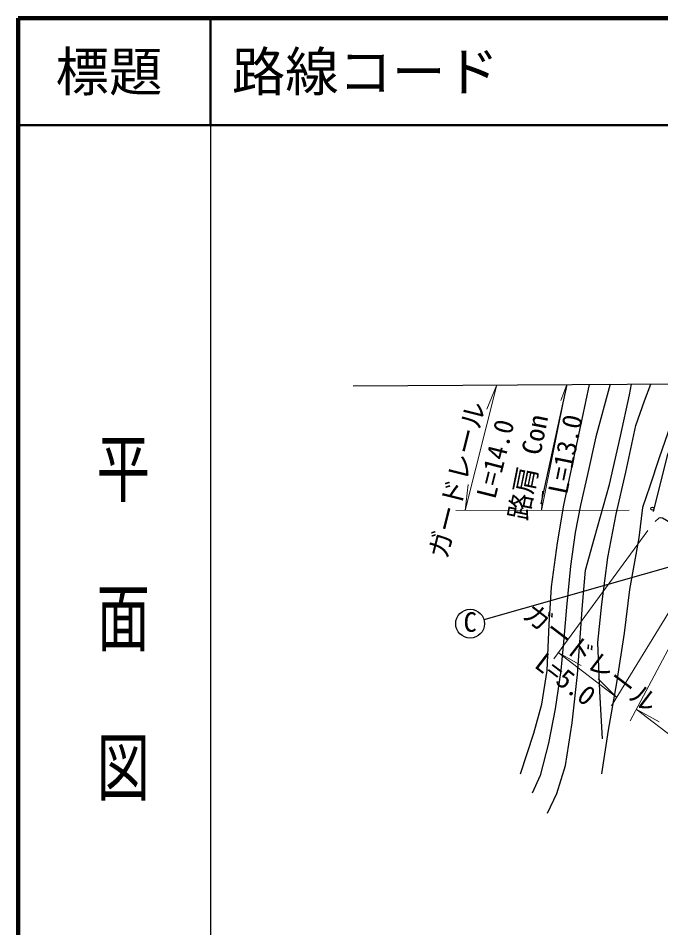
# Model space of a CAD drawing. Units: millimetres at full size, sheet at 1:1000; details may follow other scales. Extents: x 40000 to 680000, y 20000 to 380000.
# Drawn here: x 40000 to 100171, y 294861 to 380000 of the extents above; entities that cross this region are included whole.
import ezdxf
from ezdxf.enums import TextEntityAlignment as Align

# ---------------------------------------------------------------- set-up
doc = ezdxf.new("R2010")
doc.units = ezdxf.units.MM
doc.header["$LTSCALE"] = 1000
for name, color, linetype, lineweight in [('M-BGD', 7, 'Continuous', 25), ('M-BGD-EXST', 7, 'Continuous', 25), ('M-BMK-OTRS', 5, 'Continuous', 25), ('M-STR-HTXT', 7, 'Continuous', 13), ('M-TTL', 2, 'Continuous', 140), ('M-TTL-BAND', 7, 'Continuous', 25), ('M-TTL-LINE', 7, 'Continuous', 50)]:
    doc.layers.add(name, color=color, linetype=linetype, lineweight=lineweight)
doc.layers.add('M-TTL-TXT', color=7, linetype='Continuous')
doc.styles.add('@ＭＳ ゴシック', font='')
doc.styles.add('ＭＳ ゴシック', font='')
doc.styles.get('@ＭＳ ゴシック').set_extended_font_data('@MS Gothic')
doc.styles.get('ＭＳ ゴシック').set_extended_font_data('MS Gothic')

msp = doc.modelspace()

# ---------------------------------------------------------------- linework, layer by layer
at = {"layer": 'M-BGD'}
msp.add_line((88977, 334535), (91407, 345710), dxfattribs=at)
for points in [[(87027, 309283), (88290, 313068), (89041, 315801), (89521, 318929), (89714, 323264), (89931, 326780), (90487, 330905), (91089, 334421), (92800, 342480), (93498, 345722)], [(95419, 345732), (94082, 340815), (93291, 337296), (92663, 334431), (92153, 331875), (91717, 328712), (91348, 324858), (91093, 321944), (90806, 318959), (90281, 315344), (89659, 312150), (88862, 309125), (88113, 307453)], [(89563, 305606), (90439, 307421), (91252, 310064), (91857, 314061), (92364, 318564), (92847, 325062), (93117, 328325), (93950, 331362), (95369, 336368), (96405, 340868), (97239, 344753), (97427, 345744)], [(94697, 312564), (94447, 316971), (94284, 321554), (94637, 325139), (95220, 329511), (95978, 333592), (96883, 337498), (97819, 341886), (98657, 344176), (99228, 345754)], [(102279, 345771), (101077, 341893), (100010, 338859), (99153, 336198), (98455, 334190), (98104, 331357), (97245, 326521), (96752, 322437), (96036, 317782), (95236, 313375), (94605, 309283)], [(103182, 345776), (102033, 342537), (100778, 339038), (99469, 333818)], [(104605, 329985), (104859, 330219), (104864, 330562), (100320, 333202), (100167, 333240), (99975, 333211), (99647, 332878)]]:
    msp.add_lwpolyline(points, dxfattribs=at)
msp.add_circle((99381, 334086), 150, dxfattribs=at)
at = {"layer": 'M-BGD-EXST'}
msp.add_line((104703, 329700), (83614, 323698), dxfattribs=at)
msp.add_circle((82316, 323328), 1350, dxfattribs=at)
at = {"layer": 'M-BMK-OTRS'}
msp.add_line((71356, 345598), (214975, 346401), dxfattribs=at)
at = {"layer": 'M-STR-HTXT'}
for p, q in [((81864, 333911), (84811, 345673)), ((84811, 345673), (83889, 343398)), ((89009, 333931), (91385, 345710)), ((91385, 345710), (90808, 344212)), ((81864, 333911), (82124, 336352)), ((89009, 333931), (89096, 335729)), ((97213, 333955), (80988, 333908)), ((98945, 332034), (90148, 320035)), ((103354, 328403), (95550, 315626)), ((104554, 327844), (97296, 314248)), ((90573, 320615), (96043, 316432)), ((90573, 320615), (92712, 319410)), ((96043, 316432), (94319, 318180)), ((97874, 315332), (100012, 314125))]:
    msp.add_line(p, q, dxfattribs=at)
msp.add_lwpolyline([(97874, 315332), (101717, 312391), (104996, 310446), (108732, 308497), (112366, 306946), (115758, 305850), (120771, 304816), (123933, 304327), (127686, 304078), (135699, 304493)], dxfattribs=at)
at = {"layer": 'M-TTL'}
for p, q in [((40000, 380000), (40000, 20000)), ((680000, 380000), (40000, 380000))]:
    msp.add_line(p, q, dxfattribs=at)
at = {"layer": 'M-TTL-BAND'}
msp.add_line((58000, 370000), (58000, 20000), dxfattribs=at)
at = {"layer": 'M-TTL-LINE'}
for p, q in [((58000, 380000), (58000, 370000)), ((40000, 370000), (680000, 370000))]:
    msp.add_line(p, q, dxfattribs=at)

# ---------------------------------------------------------------- texts
at = {"layer": 'M-BGD-EXST', "style": 'ＭＳ ゴシック'}
msp.add_text('C', height=1833, rotation=358.508, dxfattribs=at).set_placement((81660, 322036), align=Align.BOTTOM_LEFT)
at = {"layer": 'M-STR-HTXT', "style": 'ＭＳ ゴシック'}
for s, rotation, p in [('ガードレール', 75.936, (80674, 329159)), ('L=14.0', 75.936, (85193, 334761)), ('路肩 Con', 78.595, (88202, 332780)), ('L=13.0', 78.595, (91930, 335228)), ('ガードレール', 322.591, (86767, 323526)), ('L=5.0', 322.591, (87885, 318878))]:
    msp.add_text(s, height=1833, rotation=rotation, dxfattribs=at).set_placement(p, align=Align.BOTTOM_LEFT)
at = {"layer": 'M-TTL-BAND', "style": '@ＭＳ ゴシック', "width": 1.4}
msp.add_text('平  面  図', height=3666, rotation=270, dxfattribs=at).set_placement((49777, 306475), align=Align.MIDDLE_RIGHT)
at = {"layer": 'M-TTL-TXT', "style": 'ＭＳ ゴシック'}
msp.add_text('標題', height=3666, dxfattribs=at).set_placement((48500, 375000), align=Align.MIDDLE_CENTER)
msp.add_text('路線コード', height=3666, dxfattribs=at).set_placement((60000, 375000), align=Align.MIDDLE_LEFT)

doc.saveas('drawing.dxf')
